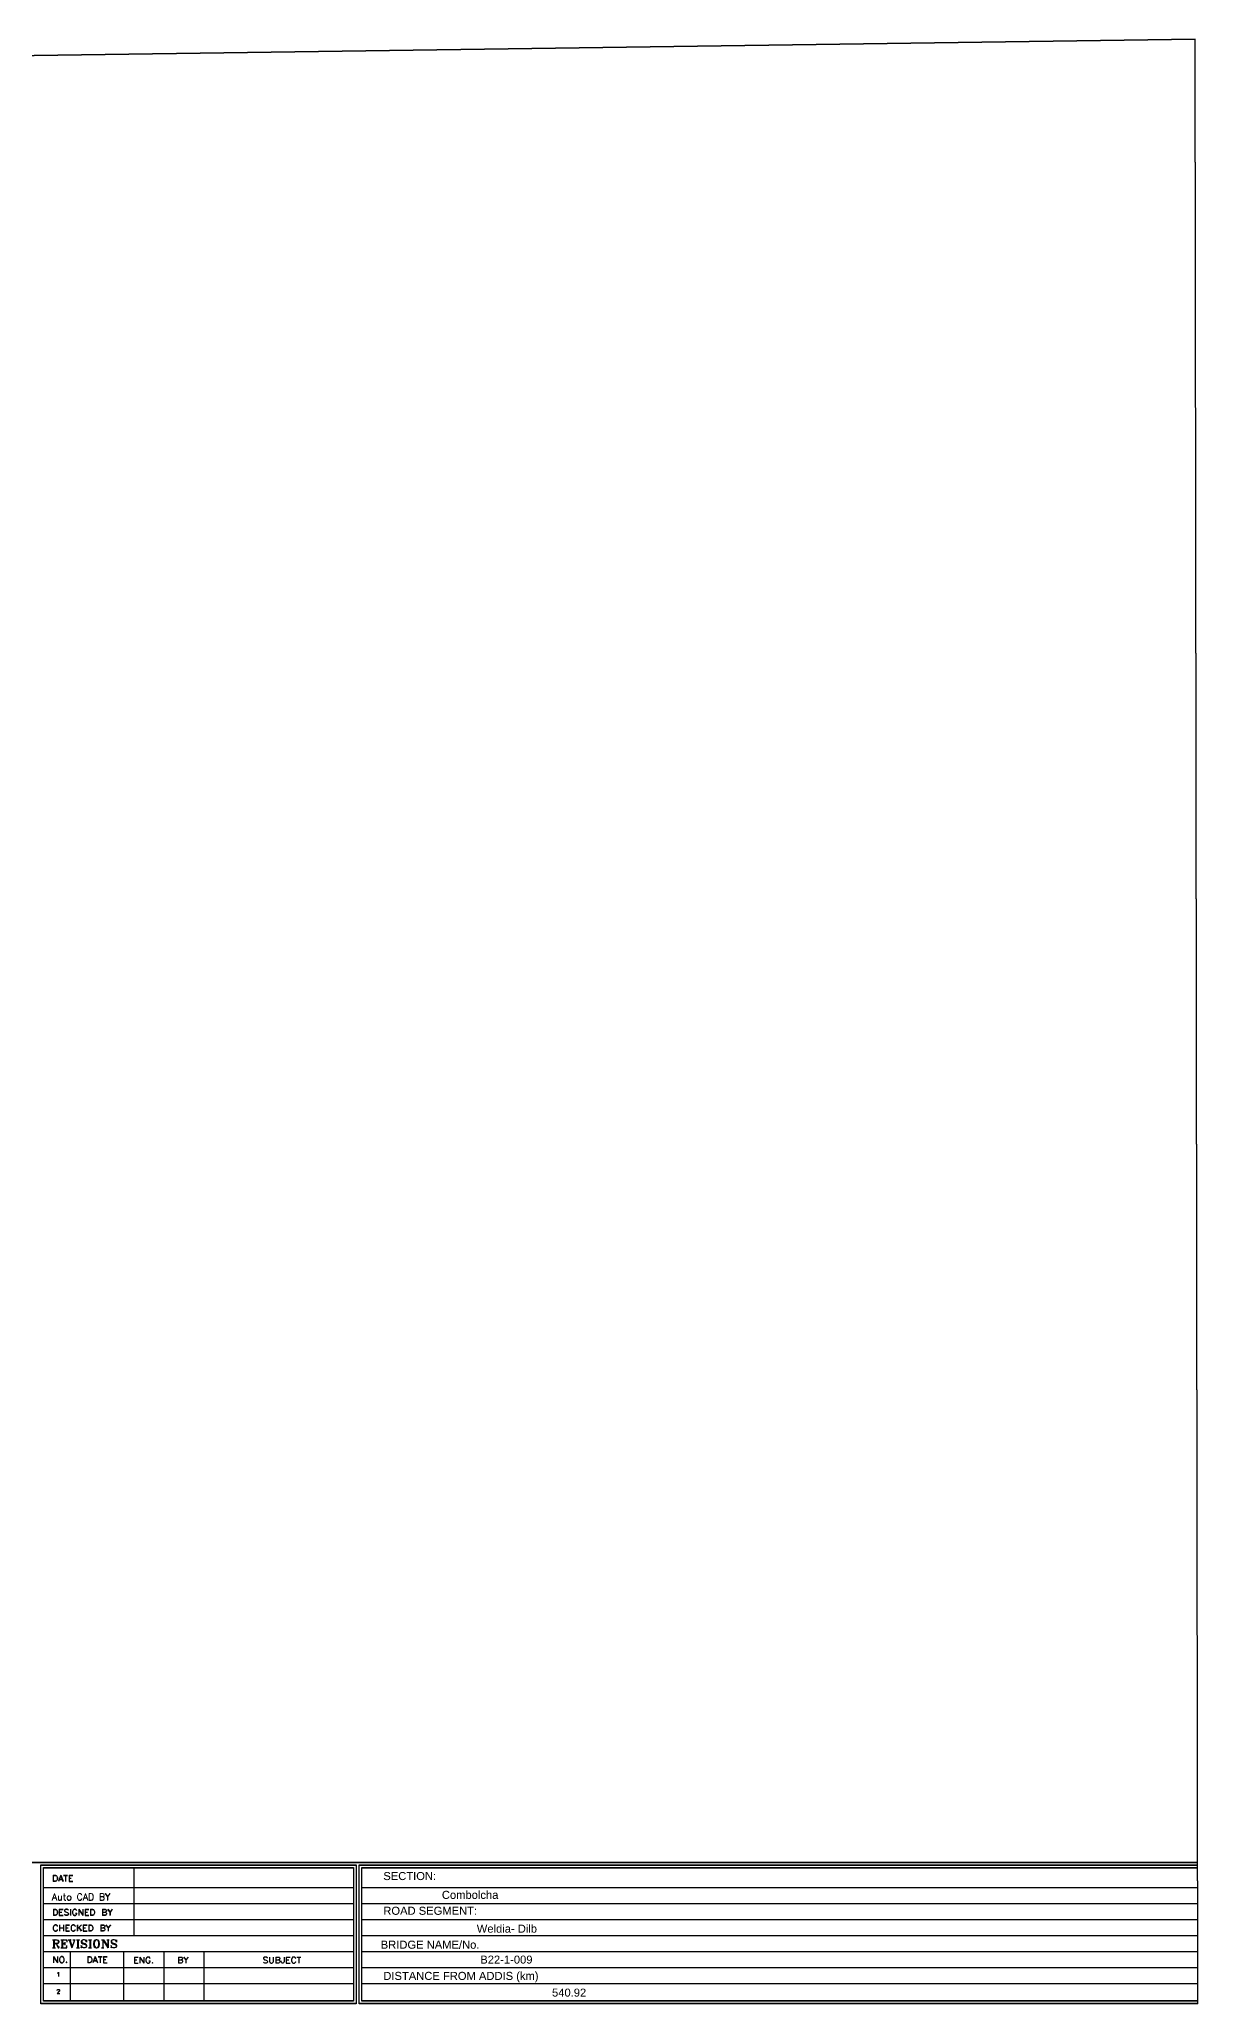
# Model space of a CAD drawing. Header units: inches. Extents: x 15 to 98725, y 2 to 73011.
# Drawn here: x 55680 to 98725, y 2 to 73011 of the extents above; entities that cross this region are included whole.
import ezdxf

# ---------------------------------------------------------------- set-up
doc = ezdxf.new("R2010")
doc.units = ezdxf.units.IN
doc.header["$MEASUREMENT"] = 0
doc.layers.add('TITLE BLOCK', color=7, linetype='Continuous')
doc.styles.add('ARIAL', font='arial.ttf', dxfattribs={"height": 15})
doc.styles.add('T-25-100', font='romans.shx', dxfattribs={"height": 0.25})

msp = doc.modelspace()

# ---------------------------------------------------------------- linework, layer by layer
at = {"layer": 'TITLE BLOCK', "color": 5}
for p, q in [((115.6, 5256.4), (98714.3, 5256.4)), ((116.9, 5259.9), (98715.7, 5259.9)), ((55831.2, 5055.8), (67351.4, 5055.8)), ((55831.2, 102.5), (55831.2, 5055.8)), ((55832.5, 5059.3), (67352.7, 5059.3)), ((55832.5, 106), (55832.5, 5059.3)), ((67351.4, 5055.8), (67351.4, 102.5)), ((67352.7, 5059.3), (67352.7, 106)), ((67666.8, 5055.9), (98714.7, 5055.9)), ((67666.8, 102.6), (67666.8, 5055.9)), ((67668.2, 5059.4), (98716, 5059.4)), ((67668.2, 106.1), (67668.2, 5059.4)), ((67351.4, 102.5), (55831.2, 102.5)), ((67352.7, 106), (55832.5, 106)), ((98723.1, 102.6), (67666.8, 102.6)), ((98724.4, 106.1), (67668.2, 106.1))]:
    msp.add_line(p, q, dxfattribs=at)
at = {"layer": 'TITLE BLOCK', "color": 210}
for p, q in [((55731, 5156), (67451.7, 5156)), ((55731, 2.2), (55731, 5156)), ((55732.3, 5159.6), (67453, 5159.6)), ((55732.3, 5.8), (55732.3, 5159.6)), ((67451.7, 5156), (67451.7, 2.2)), ((67453, 5159.6), (67453, 5.8)), ((67566.6, 2.3), (67566.6, 5156.1)), ((67566.6, 5156.1), (98714.5, 5156.1)), ((67567.9, 5.9), (67567.9, 5159.7)), ((67567.9, 5159.7), (98715.8, 5159.7)), ((67451.7, 2.2), (55731, 2.2)), ((67453, 5.8), (55732.3, 5.8)), ((98723.2, 2.3), (67566.6, 2.3)), ((98724.6, 5.9), (67567.9, 5.9))]:
    msp.add_line(p, q, dxfattribs=at)
for points in [[(98724.6, 5.9), (98631.2, 73010.6), (16.7, 71623.2), (16.7, 5240)], [(98723.2, 2.3), (98629.9, 73007.1), (15.4, 71619.7), (15.4, 5236.4)]]:
    msp.add_lwpolyline(points, dxfattribs=at)
at = {"layer": 'TITLE BLOCK', "color": 7}
for points in [[(56198.5, 4772), (56198.5, 4547.5)], [(56198.5, 4772), (56275.6, 4772), (56305.7, 4762), (56329.2, 4738.5), (56339.2, 4718.4), (56349.3, 4684.9), (56349.3, 4631.3), (56339.2, 4601.1), (56329.2, 4581), (56305.7, 4557.6), (56275.6, 4547.5), (56198.5, 4547.5)], [(56199.8, 4775.6), (56199.8, 4551.1)], [(56199.8, 4775.6), (56276.9, 4775.6), (56307, 4765.5), (56330.5, 4742.1), (56340.5, 4722), (56350.6, 4688.5), (56350.6, 4634.8), (56340.5, 4604.7), (56330.5, 4584.6), (56307, 4561.1), (56276.9, 4551.1), (56199.8, 4551.1)], [(56476.6, 4772), (56392.9, 4547.5)], [(56477.9, 4775.6), (56394.2, 4551.1)], [(56423, 4621.2), (56530.3, 4621.2)], [(56424.3, 4624.8), (56531.6, 4624.8)], [(56476.6, 4772), (56560.4, 4547.5)], [(56477.9, 4775.6), (56561.7, 4551.1)], [(56583.9, 4772), (56731.3, 4772)], [(56585.2, 4775.6), (56732.6, 4775.6)], [(56657.6, 4772), (56657.6, 4547.5)], [(56658.9, 4775.6), (56658.9, 4551.1)], [(56785, 4772), (56922.4, 4772)], [(56785, 4772), (56785, 4547.5)], [(56785, 4664.8), (56868.7, 4664.8)], [(56785, 4547.5), (56922.4, 4547.5)], [(56786.3, 4775.6), (56923.7, 4775.6)], [(56786.3, 4775.6), (56786.3, 4551.1)], [(56786.3, 4668.3), (56870, 4668.3)], [(56786.3, 4551.1), (56923.7, 4551.1)], [(59204.5, 2522.1), (59204.5, 5055.8)], [(59205.9, 2525.6), (59205.9, 5059.3)], [(67351.4, 4304.9), (55831.2, 4304.9)], [(67351.4, 3711.7), (55831.2, 3711.7)], [(67352.7, 4308.5), (55832.5, 4308.5)], [(67352.7, 3715.3), (55832.5, 3715.3)], [(98716, 4304.9), (67666.8, 4304.9)], [(98717, 3711.7), (67666.8, 3711.7)], [(98717.3, 4308.5), (67668.2, 4308.5)], [(98718.3, 3715.3), (67668.2, 3715.3)], [(67351.4, 3115.2), (55831.2, 3115.2)], [(67352.7, 3118.8), (55832.5, 3118.8)], [(56359.3, 2870.6), (56349.3, 2894), (56325.8, 2914.2), (56305.7, 2924.2), (56262.2, 2924.2), (56242.1, 2914.2), (56221.9, 2894), (56211.9, 2870.6), (56198.5, 2840.4), (56198.5, 2786.8), (56211.9, 2753.3), (56221.9, 2733.2), (56242.1, 2713.1), (56262.2, 2703), (56305.7, 2703), (56325.8, 2713.1), (56349.3, 2733.2), (56359.3, 2753.3)], [(56360.7, 2874.1), (56350.6, 2897.6), (56327.1, 2917.7), (56307, 2927.8), (56263.5, 2927.8), (56243.4, 2917.7), (56223.3, 2897.6), (56213.2, 2874.1), (56199.8, 2844), (56199.8, 2790.4), (56213.2, 2756.8), (56223.3, 2736.7), (56243.4, 2716.6), (56263.5, 2706.6), (56307, 2706.6), (56327.1, 2716.6), (56350.6, 2736.7), (56360.7, 2756.8)], [(56201.8, 3507.3), (56201.8, 3286.1)], [(56201.8, 3507.3), (56275.6, 3507.3), (56305.7, 3497.3), (56329.2, 3477.2), (56339.2, 3453.7), (56349.3, 3423.5), (56349.3, 3369.9), (56339.2, 3336.4), (56329.2, 3316.3), (56305.7, 3296.2), (56275.6, 3286.1), (56201.8, 3286.1)], [(56203.1, 3510.9), (56203.1, 3289.7)], [(56203.1, 3510.9), (56276.9, 3510.9), (56307, 3500.8), (56330.5, 3480.7), (56340.5, 3457.3), (56350.6, 3427.1), (56350.6, 3373.5), (56340.5, 3340), (56330.5, 3319.9), (56307, 3299.7), (56276.9, 3289.7), (56203.1, 3289.7)], [(56423, 3507.3), (56423, 3286.1)], [(56423, 3507.3), (56563.8, 3507.3)], [(56423, 3400.1), (56510.2, 3400.1)], [(56423, 3286.1), (56563.8, 3286.1)], [(56424.3, 3510.9), (56424.3, 3289.7)], [(56424.3, 3510.9), (56565.1, 3510.9)], [(56424.3, 3403.6), (56511.5, 3403.6)], [(56424.3, 3289.7), (56565.1, 3289.7)], [(56433.1, 2924.2), (56433.1, 2703)], [(56434.4, 2927.8), (56434.4, 2706.6)], [(56583.9, 2924.2), (56583.9, 2703)], [(56585.2, 2927.8), (56585.2, 2706.6)], [(56764.8, 3477.2), (56744.7, 3497.3), (56711.2, 3507.3), (56667.7, 3507.3), (56637.5, 3497.3), (56614, 3477.2), (56614, 3453.7), (56627.4, 3433.6), (56637.5, 3423.5), (56657.6, 3413.5), (56721.3, 3390), (56744.7, 3380), (56754.8, 3369.9), (56764.8, 3349.8), (56764.8, 3316.3), (56744.7, 3296.2), (56711.2, 3286.1), (56667.7, 3286.1), (56637.5, 3296.2), (56614, 3316.3)], [(56766.2, 3480.7), (56746, 3500.8), (56712.5, 3510.9), (56669, 3510.9), (56638.8, 3500.8), (56615.4, 3480.7), (56615.4, 3457.3), (56628.8, 3437.1), (56638.8, 3427.1), (56658.9, 3417), (56722.6, 3393.6), (56746, 3383.5), (56756.1, 3373.5), (56766.2, 3353.4), (56766.2, 3319.9), (56746, 3299.7), (56712.5, 3289.7), (56669, 3289.7), (56638.8, 3299.7), (56615.4, 3319.9)], [(56667.7, 2924.2), (56667.7, 2703)], [(56667.7, 2924.2), (56805.1, 2924.2)], [(56669, 2927.8), (56669, 2706.6)], [(56669, 2927.8), (56806.4, 2927.8)], [(56838.6, 3507.3), (56838.6, 3286.1)], [(56839.9, 3510.9), (56839.9, 3289.7)], [(57019.5, 2870.6), (57006.1, 2894), (56986, 2914.2), (56965.9, 2924.2), (56922.4, 2924.2), (56902.2, 2914.2), (56878.8, 2894), (56868.7, 2870.6), (56858.7, 2840.4), (56858.7, 2786.8), (56868.7, 2753.3), (56878.8, 2733.2), (56902.2, 2713.1), (56922.4, 2703), (56965.9, 2703), (56986, 2713.1), (57006.1, 2733.2), (57019.5, 2753.3)], [(57020.8, 2874.1), (57007.4, 2897.6), (56987.3, 2917.7), (56967.2, 2927.8), (56923.7, 2927.8), (56903.6, 2917.7), (56880.1, 2897.6), (56870, 2874.1), (56860, 2844), (56860, 2790.4), (56870, 2756.8), (56880.1, 2736.7), (56903.6, 2716.6), (56923.7, 2706.6), (56967.2, 2706.6), (56987.3, 2716.6), (57007.4, 2736.7), (57020.8, 2756.8)], [(57073.2, 3453.7), (57063.1, 3477.2), (57039.6, 3497.3), (57019.5, 3507.3), (56976, 3507.3), (56955.9, 3497.3), (56935.8, 3477.2), (56922.4, 3453.7), (56912.3, 3423.5), (56912.3, 3369.9), (56922.4, 3336.4), (56935.8, 3316.3), (56955.9, 3296.2), (56976, 3286.1), (57019.5, 3286.1), (57039.6, 3296.2), (57063.1, 3316.3), (57073.2, 3336.4), (57073.2, 3369.9)], [(57074.5, 3457.3), (57064.4, 3480.7), (57041, 3500.8), (57020.8, 3510.9), (56977.3, 3510.9), (56957.2, 3500.8), (56937.1, 3480.7), (56923.7, 3457.3), (56913.6, 3427.1), (56913.6, 3373.5), (56923.7, 3340), (56937.1, 3319.9), (56957.2, 3299.7), (56977.3, 3289.7), (57020.8, 3289.7), (57041, 3299.7), (57064.4, 3319.9), (57074.5, 3340), (57074.5, 3373.5)], [(57019.5, 3369.9), (57073.2, 3369.9)], [(57020.8, 3373.5), (57074.5, 3373.5)], [(57093.3, 2924.2), (57093.3, 2703)], [(57240.7, 2924.2), (57093.3, 2776.8)], [(57094.6, 2927.8), (57094.6, 2706.6)], [(57242, 2927.8), (57094.6, 2780.3)], [(57146.9, 3507.3), (57294.3, 3286.1)], [(57146.9, 3507.3), (57146.9, 3286.1)], [(57148.2, 3510.9), (57295.7, 3289.7)], [(57148.2, 3510.9), (57148.2, 3289.7)], [(57294.3, 3507.3), (57294.3, 3286.1)], [(57295.7, 3510.9), (57295.7, 3289.7)], [(57314.4, 2924.2), (57314.4, 2703)], [(57314.4, 2924.2), (57455.2, 2924.2)], [(57315.8, 2927.8), (57315.8, 2706.6)], [(57315.8, 2927.8), (57456.5, 2927.8)], [(57381.5, 3507.3), (57518.9, 3507.3)], [(57381.5, 3507.3), (57381.5, 3286.1)], [(57381.5, 3400.1), (57465.3, 3400.1)], [(57381.5, 3286.1), (57518.9, 3286.1)], [(57382.8, 3510.9), (57520.2, 3510.9)], [(57382.8, 3510.9), (57382.8, 3289.7)], [(57382.8, 3403.6), (57466.6, 3403.6)], [(57382.8, 3289.7), (57520.2, 3289.7)], [(57518.9, 2924.2), (57592.6, 2924.2), (57622.8, 2914.2), (57646.2, 2894), (57656.3, 2870.6), (57666.3, 2840.4), (57666.3, 2786.8), (57656.3, 2753.3), (57646.2, 2733.2), (57622.8, 2713.1), (57592.6, 2703), (57518.9, 2703)], [(57518.9, 2924.2), (57518.9, 2703)], [(57520.2, 2927.8), (57593.9, 2927.8), (57624.1, 2917.7), (57647.5, 2897.6), (57657.6, 2874.1), (57667.6, 2844), (57667.6, 2790.4), (57657.6, 2756.8), (57647.5, 2736.7), (57624.1, 2716.6), (57593.9, 2706.6), (57520.2, 2706.6)], [(57520.2, 2927.8), (57520.2, 2706.6)], [(57582.5, 3507.3), (57582.5, 3286.1)], [(57582.5, 3507.3), (57656.3, 3507.3), (57689.8, 3497.3), (57709.9, 3477.2), (57719.9, 3453.7), (57730, 3423.5), (57730, 3369.9), (57719.9, 3336.4), (57709.9, 3316.3), (57689.8, 3296.2), (57656.3, 3286.1), (57582.5, 3286.1)], [(57583.9, 3510.9), (57583.9, 3289.7)], [(57583.9, 3510.9), (57657.6, 3510.9), (57691.1, 3500.8), (57711.2, 3480.7), (57721.3, 3457.3), (57731.3, 3427.1), (57731.3, 3373.5), (57721.3, 3340), (57711.2, 3319.9), (57691.1, 3299.7), (57657.6, 3289.7), (57583.9, 3289.7)], [(57964.6, 2924.2), (57964.6, 2703)], [(57964.6, 2924.2), (58058.4, 2924.2), (58091.9, 2914.2), (58102, 2904.1), (58112, 2880.6), (58112, 2860.5), (58102, 2840.4), (58091.9, 2830.4), (58058.4, 2817)], [(57965.9, 2927.8), (57965.9, 2706.6)], [(57965.9, 2927.8), (58059.7, 2927.8), (58093.2, 2917.7), (58103.3, 2907.6), (58113.4, 2884.2), (58113.4, 2864.1), (58103.3, 2844), (58093.2, 2833.9), (58059.7, 2820.5)], [(58028.3, 3507.3), (58125.4, 3507.3), (58155.6, 3497.3), (58165.7, 3487.2), (58179.1, 3463.8), (58179.1, 3443.7), (58165.7, 3423.5), (58155.6, 3413.5), (58125.4, 3400.1)], [(58028.3, 3507.3), (58028.3, 3286.1)], [(58028.3, 3400.1), (58125.4, 3400.1), (58155.6, 3390), (58165.7, 3380), (58179.1, 3359.9), (58179.1, 3326.4), (58165.7, 3306.2), (58155.6, 3296.2), (58125.4, 3286.1), (58028.3, 3286.1)], [(58029.6, 3510.9), (58126.8, 3510.9), (58156.9, 3500.8), (58167, 3490.8), (58180.4, 3467.3), (58180.4, 3447.2), (58167, 3427.1), (58156.9, 3417), (58126.8, 3403.6)], [(58029.6, 3510.9), (58029.6, 3289.7)], [(58029.6, 3403.6), (58126.8, 3403.6), (58156.9, 3393.6), (58167, 3383.5), (58180.4, 3363.4), (58180.4, 3329.9), (58167, 3309.8), (58156.9, 3299.7), (58126.8, 3289.7), (58029.6, 3289.7)], [(58155.6, 2924.2), (58239.4, 2817), (58239.4, 2703)], [(58156.9, 2927.8), (58240.7, 2820.5), (58240.7, 2706.6)], [(58219.3, 3507.3), (58306.4, 3400.1), (58306.4, 3286.1)], [(58220.6, 3510.9), (58307.7, 3403.6), (58307.7, 3289.7)], [(58326.5, 2924.2), (58239.4, 2817)], [(58327.8, 2927.8), (58240.7, 2820.5)], [(58390.2, 3507.3), (58306.4, 3400.1)], [(58391.5, 3510.9), (58307.7, 3403.6)], [(98718, 3115.2), (67666.8, 3115.2)], [(98719.3, 3118.8), (67668.2, 3118.8)], [(67351.4, 2522.1), (55831.2, 2522.1)], [(67352.7, 2525.6), (55832.5, 2525.6)], [(56165, 2371.3), (56335.9, 2371.3), (56376.1, 2357.9), (56389.5, 2344.4), (56406.3, 2314.3), (56406.3, 2287.5), (56389.5, 2260.7), (56376.1, 2243.9), (56335.9, 2230.5), (56235.4, 2230.5)], [(56166.3, 2374.8), (56337.2, 2374.8), (56377.4, 2361.4), (56390.8, 2348), (56407.6, 2317.8), (56407.6, 2291), (56390.8, 2264.2), (56377.4, 2247.5), (56337.2, 2234.1), (56236.7, 2234.1)], [(56178.4, 2371.3), (56205.2, 2357.9)], [(56179.7, 2374.8), (56206.5, 2361.4)], [(56191.8, 2371.3), (56205.2, 2344.4)], [(56193.1, 2374.8), (56206.5, 2348)], [(56205.2, 2371.3), (56205.2, 2076.3)], [(56206.5, 2374.8), (56206.5, 2079.9)], [(56221.9, 2357.9), (56221.9, 2089.8)], [(56223.3, 2361.4), (56223.3, 2093.3)], [(56235.4, 2371.3), (56235.4, 2076.3)], [(56248.8, 2371.3), (56235.4, 2344.4)], [(56262.2, 2371.3), (56235.4, 2357.9)], [(56236.7, 2374.8), (56236.7, 2079.9)], [(56250.1, 2374.8), (56236.7, 2348)], [(56263.5, 2374.8), (56236.7, 2361.4)], [(56292.3, 2230.5), (56319.1, 2217.1), (56335.9, 2186.9), (56362.7, 2103.2), (56376.1, 2076.3), (56406.3, 2076.3), (56419.7, 2103.2), (56419.7, 2130)], [(56293.6, 2234.1), (56320.4, 2220.6), (56337.2, 2190.5), (56364, 2106.7), (56377.4, 2079.9), (56407.6, 2079.9), (56421, 2106.7), (56421, 2133.5)], [(56319.1, 2217.1), (56335.9, 2203.7), (56376.1, 2116.6), (56389.5, 2103.2), (56406.3, 2103.2), (56419.7, 2116.6)], [(56320.4, 2220.6), (56337.2, 2207.2), (56377.4, 2120.1), (56390.8, 2106.7), (56407.6, 2106.7), (56421, 2120.1)], [(56335.9, 2371.3), (56362.7, 2357.9), (56376.1, 2331), (56376.1, 2274.1), (56362.7, 2243.9), (56335.9, 2230.5)], [(56337.2, 2374.8), (56364, 2361.4), (56377.4, 2334.6), (56377.4, 2277.6), (56364, 2247.5), (56337.2, 2234.1)], [(56376.1, 2344.4), (56389.5, 2314.3), (56389.5, 2287.5), (56376.1, 2260.7)], [(56377.4, 2348), (56390.8, 2317.8), (56390.8, 2291), (56377.4, 2264.2)], [(56433.1, 2817), (56583.9, 2817)], [(56434.4, 2820.5), (56585.2, 2820.5)], [(56476.6, 2371.3), (56701.2, 2371.3), (56701.2, 2287.5)], [(56477.9, 2374.8), (56702.5, 2374.8), (56702.5, 2291)], [(56490, 2371.3), (56516.9, 2357.9)], [(56491.4, 2374.8), (56518.2, 2361.4)], [(56503.5, 2371.3), (56516.9, 2344.4)], [(56504.8, 2374.8), (56518.2, 2348)], [(56516.9, 2371.3), (56516.9, 2076.3)], [(56518.2, 2374.8), (56518.2, 2079.9)], [(56533.6, 2357.9), (56533.6, 2089.8)], [(56534.9, 2361.4), (56534.9, 2093.3)], [(56547, 2371.3), (56547, 2076.3)], [(56560.4, 2371.3), (56547, 2344.4)], [(56573.8, 2371.3), (56547, 2357.9)], [(56547, 2230.5), (56630.8, 2230.5)], [(56548.3, 2374.8), (56548.3, 2079.9)], [(56561.7, 2374.8), (56548.3, 2348)], [(56575.1, 2374.8), (56548.3, 2361.4)], [(56548.3, 2234.1), (56632.1, 2234.1)], [(56630.8, 2243.9), (56573.8, 2230.5), (56630.8, 2217.1)], [(56632.1, 2247.5), (56575.1, 2234.1), (56632.1, 2220.6)], [(56630.8, 2260.7), (56604, 2230.5), (56630.8, 2203.7)], [(56632.1, 2264.2), (56605.3, 2234.1), (56632.1, 2207.2)], [(56630.8, 2287.5), (56617.4, 2230.5), (56630.8, 2173.5)], [(56632.1, 2291), (56618.7, 2234.1), (56632.1, 2177.1)], [(56630.8, 2371.3), (56701.2, 2357.9)], [(56630.8, 2287.5), (56630.8, 2173.5)], [(56632.1, 2374.8), (56702.5, 2361.4)], [(56632.1, 2291), (56632.1, 2177.1)], [(56661, 2371.3), (56701.2, 2344.4)], [(56662.3, 2374.8), (56702.5, 2348)], [(56667.7, 2817), (56751.4, 2817)], [(56667.7, 2703), (56805.1, 2703)], [(56669, 2820.5), (56752.8, 2820.5)], [(56669, 2706.6), (56806.4, 2706.6)], [(56674.4, 2371.3), (56701.2, 2331)], [(56675.7, 2374.8), (56702.5, 2334.6)], [(56687.8, 2371.3), (56701.2, 2287.5)], [(56689.1, 2374.8), (56702.5, 2291)], [(56758.1, 2371.3), (56858.7, 2371.3)], [(56759.5, 2374.8), (56860, 2374.8)], [(56774.9, 2371.3), (56801.7, 2344.4)], [(56776.2, 2374.8), (56803, 2348)], [(56788.3, 2371.3), (56885.5, 2076.3)], [(56789.6, 2374.8), (56886.8, 2079.9)], [(56801.7, 2371.3), (56885.5, 2116.6), (56885.5, 2076.3)], [(56803, 2374.8), (56886.8, 2120.1), (56886.8, 2079.9)], [(56815.1, 2371.3), (56902.2, 2116.6)], [(56831.9, 2371.3), (56815.1, 2344.4)], [(56845.3, 2371.3), (56815.1, 2357.9)], [(56816.4, 2374.8), (56903.6, 2120.1)], [(56833.2, 2374.8), (56816.4, 2348)], [(56846.6, 2374.8), (56816.4, 2361.4)], [(56986, 2357.9), (56885.5, 2076.3)], [(56987.3, 2361.4), (56886.8, 2079.9)], [(56929.1, 2371.3), (57012.8, 2371.3)], [(56930.4, 2374.8), (57014.1, 2374.8)], [(56959.2, 2371.3), (56986, 2357.9)], [(56960.5, 2374.8), (56987.3, 2361.4)], [(56999.4, 2371.3), (56986, 2357.9)], [(57000.7, 2374.8), (56987.3, 2361.4)], [(57056.4, 2371.3), (57170.3, 2371.3)], [(57057.7, 2374.8), (57171.7, 2374.8)], [(57069.8, 2371.3), (57100, 2357.9)], [(57071.1, 2374.8), (57101.3, 2361.4)], [(57086.6, 2371.3), (57100, 2344.4)], [(57087.9, 2374.8), (57101.3, 2348)], [(57100, 2371.3), (57100, 2076.3)], [(57101.3, 2374.8), (57101.3, 2079.9)], [(57113.4, 2357.9), (57113.4, 2089.8)], [(57114.7, 2361.4), (57114.7, 2093.3)], [(57126.8, 2371.3), (57126.8, 2076.3)], [(57156.9, 2371.3), (57126.8, 2357.9)], [(57143.5, 2371.3), (57126.8, 2344.4)], [(57128.1, 2374.8), (57128.1, 2079.9)], [(57158.2, 2374.8), (57128.1, 2361.4)], [(57144.8, 2374.8), (57128.1, 2348)], [(57146.9, 2830.4), (57240.7, 2703)], [(57148.2, 2833.9), (57242, 2706.6)], [(57425, 2331), (57438.4, 2371.3), (57438.4, 2287.5), (57425, 2331), (57398.2, 2357.9), (57354.7, 2371.3), (57311.1, 2371.3), (57270.9, 2357.9), (57240.7, 2331), (57240.7, 2287.5), (57254.1, 2260.7), (57297.7, 2230.5), (57381.5, 2203.7), (57411.6, 2186.9), (57425, 2160.1), (57425, 2116.6), (57411.6, 2089.8)], [(57270.9, 2357.9), (57254.1, 2331), (57254.1, 2300.9), (57270.9, 2274.1), (57297.7, 2260.7), (57381.5, 2230.5), (57425, 2203.7), (57438.4, 2173.5), (57438.4, 2130), (57425, 2103.2), (57411.6, 2089.8), (57368.1, 2076.3), (57324.5, 2076.3), (57284.3, 2089.8), (57254.1, 2116.6), (57240.7, 2160.1), (57240.7, 2076.3), (57254.1, 2116.6)], [(57426.3, 2334.6), (57439.8, 2374.8), (57439.8, 2291), (57426.3, 2334.6), (57399.5, 2361.4), (57356, 2374.8), (57312.4, 2374.8), (57272.2, 2361.4), (57242, 2334.6), (57242, 2291), (57255.4, 2264.2), (57299, 2234.1), (57382.8, 2207.2), (57412.9, 2190.5), (57426.3, 2163.7), (57426.3, 2120.1), (57412.9, 2093.3)], [(57272.2, 2361.4), (57255.4, 2334.6), (57255.4, 2304.4), (57272.2, 2277.6), (57299, 2264.2), (57382.8, 2234.1), (57426.3, 2207.2), (57439.8, 2177.1), (57439.8, 2133.5), (57426.3, 2106.7), (57412.9, 2093.3), (57369.4, 2079.9), (57325.8, 2079.9), (57285.6, 2093.3), (57255.4, 2120.1), (57242, 2163.7), (57242, 2079.9), (57255.4, 2120.1)], [(57254.1, 2287.5), (57270.9, 2260.7), (57297.7, 2243.9), (57381.5, 2217.1), (57411.6, 2203.7), (57425, 2173.5)], [(57255.4, 2291), (57272.2, 2264.2), (57299, 2247.5), (57382.8, 2220.6), (57412.9, 2207.2), (57426.3, 2177.1)], [(57314.4, 2817), (57401.6, 2817)], [(57314.4, 2703), (57455.2, 2703)], [(57315.8, 2820.5), (57402.9, 2820.5)], [(57315.8, 2706.6), (57456.5, 2706.6)], [(57508.8, 2371.3), (57622.8, 2371.3)], [(57510.1, 2374.8), (57624.1, 2374.8)], [(57525.6, 2371.3), (57552.4, 2357.9)], [(57526.9, 2374.8), (57553.7, 2361.4)], [(57539, 2371.3), (57552.4, 2344.4)], [(57540.3, 2374.8), (57553.7, 2348)], [(57552.4, 2371.3), (57552.4, 2076.3)], [(57553.7, 2374.8), (57553.7, 2079.9)], [(57565.8, 2357.9), (57565.8, 2089.8)], [(57567.1, 2361.4), (57567.1, 2093.3)], [(57582.5, 2371.3), (57582.5, 2076.3)], [(57596, 2371.3), (57582.5, 2344.4)], [(57609.4, 2371.3), (57582.5, 2357.9)], [(57583.9, 2374.8), (57583.9, 2079.9)], [(57597.3, 2374.8), (57583.9, 2348)], [(57610.7, 2374.8), (57583.9, 2361.4)], [(57793.7, 2371.3), (57750.1, 2357.9), (57723.3, 2331), (57709.9, 2300.9), (57693.1, 2243.9), (57693.1, 2203.7), (57709.9, 2146.7), (57723.3, 2116.6), (57750.1, 2089.8), (57793.7, 2076.3), (57820.5, 2076.3), (57864.1, 2089.8), (57894.2, 2116.6), (57907.6, 2146.7), (57921, 2203.7), (57921, 2243.9), (57907.6, 2300.9), (57894.2, 2331), (57864.1, 2357.9), (57820.5, 2371.3), (57793.7, 2371.3)], [(57795, 2374.8), (57751.4, 2361.4), (57724.6, 2334.6), (57711.2, 2304.4), (57694.4, 2247.5), (57694.4, 2207.2), (57711.2, 2150.3), (57724.6, 2120.1), (57751.4, 2093.3), (57795, 2079.9), (57821.8, 2079.9), (57865.4, 2093.3), (57895.5, 2120.1), (57908.9, 2150.3), (57922.3, 2207.2), (57922.3, 2247.5), (57908.9, 2304.4), (57895.5, 2334.6), (57865.4, 2361.4), (57821.8, 2374.8), (57795, 2374.8)], [(57736.7, 2331), (57723.3, 2300.9), (57709.9, 2260.7), (57709.9, 2186.9), (57723.3, 2146.7), (57736.7, 2116.6)], [(57738, 2334.6), (57724.6, 2304.4), (57711.2, 2264.2), (57711.2, 2190.5), (57724.6, 2150.3), (57738, 2120.1)], [(57793.7, 2371.3), (57766.9, 2357.9), (57736.7, 2314.3), (57723.3, 2260.7), (57723.3, 2186.9), (57736.7, 2130), (57766.9, 2089.8), (57793.7, 2076.3)], [(57795, 2374.8), (57768.2, 2361.4), (57738, 2317.8), (57724.6, 2264.2), (57724.6, 2190.5), (57738, 2133.5), (57768.2, 2093.3), (57795, 2079.9)], [(57820.5, 2076.3), (57850.6, 2089.8), (57877.5, 2130), (57894.2, 2186.9), (57894.2, 2260.7), (57877.5, 2314.3), (57850.6, 2357.9), (57820.5, 2371.3)], [(57821.8, 2079.9), (57852, 2093.3), (57878.8, 2133.5), (57895.5, 2190.5), (57895.5, 2264.2), (57878.8, 2317.8), (57852, 2361.4), (57821.8, 2374.8)], [(57877.5, 2116.6), (57894.2, 2146.7), (57907.6, 2186.9), (57907.6, 2260.7), (57894.2, 2300.9), (57877.5, 2331)], [(57878.8, 2120.1), (57895.5, 2150.3), (57908.9, 2190.5), (57908.9, 2264.2), (57895.5, 2304.4), (57878.8, 2334.6)], [(57964.6, 2817), (58058.4, 2817), (58091.9, 2806.9), (58102, 2796.9), (58112, 2776.8), (58112, 2743.2), (58102, 2723.1), (58091.9, 2713.1), (58058.4, 2703), (57964.6, 2703)], [(57965.9, 2820.5), (58059.7, 2820.5), (58093.2, 2810.5), (58103.3, 2800.4), (58113.4, 2780.3), (58113.4, 2746.8), (58103.3, 2726.7), (58093.2, 2716.6), (58059.7, 2706.6), (57965.9, 2706.6)], [(57991.4, 2371.3), (58061.8, 2371.3)], [(57992.7, 2374.8), (58063.1, 2374.8)], [(58004.8, 2371.3), (58035, 2357.9)], [(58006.1, 2374.8), (58036.3, 2361.4)], [(58035, 2371.3), (58232.7, 2076.3)], [(58035, 2371.3), (58035, 2089.8)], [(58036.3, 2374.8), (58234, 2079.9)], [(58036.3, 2374.8), (58036.3, 2093.3)], [(58048.4, 2371.3), (58219.3, 2116.6)], [(58049.7, 2374.8), (58220.6, 2120.1)], [(58061.8, 2371.3), (58232.7, 2116.6)], [(58063.1, 2374.8), (58234, 2120.1)], [(58189.1, 2371.3), (58276.3, 2371.3)], [(58190.4, 2374.8), (58277.6, 2374.8)], [(58205.9, 2371.3), (58232.7, 2357.9)], [(58207.2, 2374.8), (58234, 2361.4)], [(58262.8, 2371.3), (58232.7, 2357.9)], [(58232.7, 2357.9), (58232.7, 2076.3)], [(58264.2, 2374.8), (58234, 2361.4)], [(58234, 2361.4), (58234, 2079.9)], [(58530.9, 2331), (58544.4, 2371.3), (58544.4, 2287.5), (58530.9, 2331), (58500.8, 2357.9), (58460.6, 2371.3), (58417, 2371.3), (58373.4, 2357.9), (58346.6, 2331), (58346.6, 2287.5), (58360, 2260.7), (58403.6, 2230.5), (58487.4, 2203.7), (58517.5, 2186.9), (58530.9, 2160.1), (58530.9, 2116.6), (58517.5, 2089.8)], [(58373.4, 2357.9), (58360, 2331), (58360, 2300.9), (58373.4, 2274.1), (58403.6, 2260.7), (58487.4, 2230.5), (58530.9, 2203.7), (58544.4, 2173.5), (58544.4, 2130), (58530.9, 2103.2), (58517.5, 2089.8), (58474, 2076.3), (58430.4, 2076.3), (58390.2, 2089.8), (58360, 2116.6), (58346.6, 2160.1), (58346.6, 2076.3), (58360, 2116.6)], [(58532.3, 2334.6), (58545.7, 2374.8), (58545.7, 2291), (58532.3, 2334.6), (58502.1, 2361.4), (58461.9, 2374.8), (58418.3, 2374.8), (58374.7, 2361.4), (58347.9, 2334.6), (58347.9, 2291), (58361.3, 2264.2), (58404.9, 2234.1), (58488.7, 2207.2), (58518.9, 2190.5), (58532.3, 2163.7), (58532.3, 2120.1), (58518.9, 2093.3)], [(58374.7, 2361.4), (58361.3, 2334.6), (58361.3, 2304.4), (58374.7, 2277.6), (58404.9, 2264.2), (58488.7, 2234.1), (58532.3, 2207.2), (58545.7, 2177.1), (58545.7, 2133.5), (58532.3, 2106.7), (58518.9, 2093.3), (58475.3, 2079.9), (58431.7, 2079.9), (58391.5, 2093.3), (58361.3, 2120.1), (58347.9, 2163.7), (58347.9, 2079.9), (58361.3, 2120.1)], [(58360, 2287.5), (58373.4, 2260.7), (58403.6, 2243.9), (58487.4, 2217.1), (58517.5, 2203.7), (58530.9, 2173.5)], [(58361.3, 2291), (58374.7, 2264.2), (58404.9, 2247.5), (58488.7, 2220.6), (58518.9, 2207.2), (58532.3, 2177.1)], [(98719, 2522.1), (67666.8, 2522.1)], [(98720.3, 2525.6), (67668.2, 2525.6)], [(67351.4, 1925.5), (55831.2, 1925.5)], [(67352.7, 1929.1), (55832.5, 1929.1)], [(56165, 2076.3), (56278.9, 2076.3)], [(56166.3, 2079.9), (56280.2, 2079.9)], [(56205.2, 2089.8), (56178.4, 2076.3)], [(56206.5, 2093.3), (56179.7, 2079.9)], [(56205.2, 2103.2), (56191.8, 2076.3)], [(56206.5, 2106.7), (56193.1, 2079.9)], [(56208.5, 1747.9), (56208.5, 1523.4)], [(56208.5, 1747.9), (56356, 1523.4)], [(56209.9, 1751.5), (56209.9, 1526.9)], [(56209.9, 1751.5), (56357.3, 1526.9)], [(56235.4, 2103.2), (56248.8, 2076.3)], [(56235.4, 2089.8), (56262.2, 2076.3)], [(56236.7, 2106.7), (56250.1, 2079.9)], [(56236.7, 2093.3), (56263.5, 2079.9)], [(56356, 1747.9), (56356, 1523.4)], [(56357.3, 1751.5), (56357.3, 1526.9)], [(56362.7, 2130), (56376.1, 2103.2), (56389.5, 2089.8), (56406.3, 2089.8)], [(56364, 2133.5), (56377.4, 2106.7), (56390.8, 2093.3), (56407.6, 2093.3)], [(56493.4, 1747.9), (56473.3, 1737.9), (56453.2, 1714.4), (56443.1, 1694.3), (56429.7, 1664.1), (56429.7, 1610.5), (56443.1, 1577), (56453.2, 1556.9), (56473.3, 1536.8), (56493.4, 1523.4), (56537, 1523.4), (56560.4, 1536.8), (56580.5, 1556.9), (56590.6, 1577), (56600.6, 1610.5), (56600.6, 1664.1), (56590.6, 1694.3), (56580.5, 1714.4), (56560.4, 1737.9), (56537, 1747.9), (56493.4, 1747.9)], [(56494.7, 1751.5), (56474.6, 1741.4), (56454.5, 1718), (56444.4, 1697.9), (56431, 1667.7), (56431, 1614.1), (56444.4, 1580.6), (56454.5, 1560.5), (56474.6, 1540.3), (56494.7, 1526.9), (56538.3, 1526.9), (56561.7, 1540.3), (56581.8, 1560.5), (56591.9, 1580.6), (56601.9, 1614.1), (56601.9, 1667.7), (56591.9, 1697.9), (56581.8, 1718), (56561.7, 1741.4), (56538.3, 1751.5), (56494.7, 1751.5)], [(56476.6, 2076.3), (56701.2, 2076.3), (56701.2, 2160.1)], [(56477.9, 2079.9), (56702.5, 2079.9), (56702.5, 2163.7)], [(56516.9, 2089.8), (56490, 2076.3)], [(56518.2, 2093.3), (56491.4, 2079.9)], [(56516.9, 2103.2), (56503.5, 2076.3)], [(56518.2, 2106.7), (56504.8, 2079.9)], [(56547, 2103.2), (56560.4, 2076.3)], [(56547, 2089.8), (56573.8, 2076.3)], [(56548.3, 2106.7), (56561.7, 2079.9)], [(56548.3, 2093.3), (56575.1, 2079.9)], [(56630.8, 2076.3), (56701.2, 2089.8)], [(56632.1, 2079.9), (56702.5, 2093.3)], [(56661, 2076.3), (56701.2, 2103.2)], [(56662.3, 2079.9), (56702.5, 2106.7)], [(56674.4, 2076.3), (56701.2, 2116.6)], [(56687.8, 1546.9), (56674.4, 1536.8), (56687.8, 1523.4), (56697.8, 1536.8), (56687.8, 1546.9)], [(56675.7, 2079.9), (56702.5, 2120.1)], [(56689.1, 1550.4), (56675.7, 1540.3), (56689.1, 1526.9), (56699.1, 1540.3), (56689.1, 1550.4)], [(56687.8, 2076.3), (56701.2, 2160.1)], [(56689.1, 2079.9), (56702.5, 2163.7)], [(56841.9, 102.5), (56841.9, 1925.5)], [(56843.2, 106), (56843.2, 1929.1)], [(57056.4, 2076.3), (57170.3, 2076.3)], [(57057.7, 2079.9), (57171.7, 2079.9)], [(57100, 2089.8), (57069.8, 2076.3)], [(57101.3, 2093.3), (57071.1, 2079.9)], [(57100, 2103.2), (57086.6, 2076.3)], [(57101.3, 2106.7), (57087.9, 2079.9)], [(57126.8, 2103.2), (57143.5, 2076.3)], [(57126.8, 2089.8), (57156.9, 2076.3)], [(57128.1, 2106.7), (57144.8, 2079.9)], [(57128.1, 2093.3), (57158.2, 2079.9)], [(57482, 1747.9), (57555.7, 1747.9), (57589.3, 1737.9), (57609.4, 1714.4), (57619.4, 1694.3), (57629.5, 1664.1), (57629.5, 1610.5), (57619.4, 1577), (57609.4, 1556.9), (57589.3, 1536.8), (57555.7, 1523.4), (57482, 1523.4)], [(57482, 1747.9), (57482, 1523.4)], [(57483.3, 1751.5), (57557, 1751.5), (57590.6, 1741.4), (57610.7, 1718), (57620.7, 1697.9), (57630.8, 1667.7), (57630.8, 1614.1), (57620.7, 1580.6), (57610.7, 1560.5), (57590.6, 1540.3), (57557, 1526.9), (57483.3, 1526.9)], [(57483.3, 1751.5), (57483.3, 1526.9)], [(57508.8, 2076.3), (57622.8, 2076.3)], [(57510.1, 2079.9), (57624.1, 2079.9)], [(57552.4, 2089.8), (57525.6, 2076.3)], [(57553.7, 2093.3), (57526.9, 2079.9)], [(57552.4, 2103.2), (57539, 2076.3)], [(57553.7, 2106.7), (57540.3, 2079.9)], [(57582.5, 2103.2), (57596, 2076.3)], [(57582.5, 2089.8), (57609.4, 2076.3)], [(57583.9, 2106.7), (57597.3, 2079.9)], [(57583.9, 2093.3), (57610.7, 2079.9)], [(57756.8, 1747.9), (57673, 1523.4)], [(57758.1, 1751.5), (57674.3, 1526.9)], [(57703.2, 1600.5), (57810.4, 1600.5)], [(57704.5, 1604), (57811.7, 1604)], [(57756.8, 1747.9), (57843.9, 1523.4)], [(57758.1, 1751.5), (57845.3, 1526.9)], [(57864.1, 1747.9), (58011.5, 1747.9)], [(57865.4, 1751.5), (58012.8, 1751.5)], [(57937.8, 1747.9), (57937.8, 1523.4)], [(57939.1, 1751.5), (57939.1, 1526.9)], [(57991.4, 2076.3), (58078.5, 2076.3)], [(57992.7, 2079.9), (58079.8, 2079.9)], [(58035, 2089.8), (58004.8, 2076.3)], [(58036.3, 2093.3), (58006.1, 2079.9)], [(58035, 2089.8), (58061.8, 2076.3)], [(58036.3, 2093.3), (58063.1, 2079.9)], [(58065.1, 1747.9), (58065.1, 1523.4)], [(58065.1, 1747.9), (58205.9, 1747.9)], [(58065.1, 1640.7), (58152.3, 1640.7)], [(58065.1, 1523.4), (58205.9, 1523.4)], [(58066.4, 1751.5), (58066.4, 1526.9)], [(58066.4, 1751.5), (58207.2, 1751.5)], [(58066.4, 1644.2), (58153.6, 1644.2)], [(58066.4, 1526.9), (58207.2, 1526.9)], [(58825.9, 102.5), (58825.9, 1925.5)], [(58827.2, 106), (58827.2, 1929.1)], [(59214.6, 1734.5), (59214.6, 1510)], [(59214.6, 1734.5), (59352, 1734.5)], [(59214.6, 1627.3), (59298.4, 1627.3)], [(59214.6, 1510), (59352, 1510)], [(59215.9, 1738.1), (59215.9, 1513.5)], [(59215.9, 1738.1), (59353.3, 1738.1)], [(59215.9, 1630.8), (59299.7, 1630.8)], [(59215.9, 1513.5), (59353.3, 1513.5)], [(59415.7, 1734.5), (59415.7, 1510)], [(59415.7, 1734.5), (59566.5, 1510)], [(59417, 1738.1), (59417, 1513.5)], [(59417, 1738.1), (59567.8, 1513.5)], [(59566.5, 1734.5), (59566.5, 1510)], [(59567.8, 1738.1), (59567.8, 1513.5)], [(59801.1, 1680.9), (59787.7, 1701), (59767.6, 1724.5), (59747.4, 1734.5), (59703.9, 1734.5), (59683.8, 1724.5), (59660.3, 1701), (59650.3, 1680.9), (59640.2, 1650.7), (59640.2, 1597.1), (59650.3, 1563.6), (59660.3, 1543.5), (59683.8, 1523.4), (59703.9, 1510), (59747.4, 1510), (59767.6, 1523.4), (59787.7, 1543.5), (59801.1, 1563.6), (59801.1, 1597.1)], [(59802.4, 1684.4), (59789, 1704.6), (59768.9, 1728), (59748.8, 1738.1), (59705.2, 1738.1), (59685.1, 1728), (59661.6, 1704.6), (59651.6, 1684.4), (59641.5, 1654.3), (59641.5, 1600.7), (59651.6, 1567.2), (59661.6, 1547), (59685.1, 1526.9), (59705.2, 1513.5), (59748.8, 1513.5), (59768.9, 1526.9), (59789, 1547), (59802.4, 1567.2), (59802.4, 1600.7)], [(59747.4, 1597.1), (59801.1, 1597.1)], [(59748.8, 1600.7), (59802.4, 1600.7)], [(59884.8, 1533.4), (59874.8, 1523.4), (59884.8, 1510), (59894.9, 1523.4), (59884.8, 1533.4)], [(59886.2, 1537), (59876.1, 1526.9), (59886.2, 1513.5), (59896.2, 1526.9), (59886.2, 1537)], [(60313.8, 102.5), (60313.8, 1925.5)], [(60315.1, 106), (60315.1, 1929.1)], [(60853.4, 1734.5), (60947.2, 1734.5), (60980.7, 1724.5), (60990.8, 1714.4), (61000.8, 1691), (61000.8, 1670.8), (60990.8, 1650.7), (60980.7, 1637.3), (60947.2, 1627.3)], [(60853.4, 1734.5), (60853.4, 1510)], [(60853.4, 1627.3), (60947.2, 1627.3), (60980.7, 1617.2), (60990.8, 1607.2), (61000.8, 1587.1), (61000.8, 1553.6), (60990.8, 1533.4), (60980.7, 1523.4), (60947.2, 1510), (60853.4, 1510)], [(60854.7, 1738.1), (60948.5, 1738.1), (60982, 1728), (60992.1, 1718), (61002.1, 1694.5), (61002.1, 1674.4), (60992.1, 1654.3), (60982, 1640.9), (60948.5, 1630.8)], [(60854.7, 1738.1), (60854.7, 1513.5)], [(60854.7, 1630.8), (60948.5, 1630.8), (60982, 1620.8), (60992.1, 1610.7), (61002.1, 1590.6), (61002.1, 1557.1), (60992.1, 1537), (60982, 1526.9), (60948.5, 1513.5), (60854.7, 1513.5)], [(61044.4, 1734.5), (61128.2, 1627.3), (61128.2, 1510)], [(61045.7, 1738.1), (61129.5, 1630.8), (61129.5, 1513.5)], [(61215.3, 1734.5), (61128.2, 1627.3)], [(61216.6, 1738.1), (61129.5, 1630.8)], [(61801.7, 102.5), (61801.7, 1925.5)], [(61803.1, 106), (61803.1, 1929.1)], [(64157.7, 1701), (64137.6, 1724.5), (64104, 1734.5), (64060.5, 1734.5), (64030.3, 1724.5), (64010.2, 1701), (64010.2, 1680.9), (64020.3, 1660.8), (64030.3, 1650.7), (64050.4, 1637.3), (64114.1, 1617.2), (64137.6, 1607.2), (64147.6, 1597.1), (64157.7, 1573.7), (64157.7, 1543.5), (64137.6, 1523.4), (64104, 1510), (64060.5, 1510), (64030.3, 1523.4), (64010.2, 1543.5)], [(64159, 1704.6), (64138.9, 1728), (64105.4, 1738.1), (64061.8, 1738.1), (64031.6, 1728), (64011.5, 1704.6), (64011.5, 1684.4), (64021.6, 1664.3), (64031.6, 1654.3), (64051.7, 1640.9), (64115.4, 1620.8), (64138.9, 1610.7), (64148.9, 1600.7), (64159, 1577.2), (64159, 1547), (64138.9, 1526.9), (64105.4, 1513.5), (64061.8, 1513.5), (64031.6, 1526.9), (64011.5, 1547)], [(64231.4, 1734.5), (64231.4, 1573.7), (64241.4, 1543.5), (64264.9, 1523.4), (64295.1, 1510), (64318.5, 1510), (64348.7, 1523.4), (64368.8, 1543.5), (64382.2, 1573.7), (64382.2, 1734.5)], [(64232.7, 1738.1), (64232.7, 1577.2), (64242.8, 1547), (64266.2, 1526.9), (64296.4, 1513.5), (64319.8, 1513.5), (64350, 1526.9), (64370.1, 1547), (64383.5, 1577.2), (64383.5, 1738.1)], [(64466, 1734.5), (64466, 1510)], [(64466, 1734.5), (64563.2, 1734.5), (64593.3, 1724.5), (64603.4, 1714.4), (64613.4, 1691), (64613.4, 1670.8), (64603.4, 1650.7), (64593.3, 1637.3), (64563.2, 1627.3)], [(64466, 1627.3), (64563.2, 1627.3), (64593.3, 1617.2), (64603.4, 1607.2), (64613.4, 1587.1), (64613.4, 1553.6), (64603.4, 1533.4), (64593.3, 1523.4), (64563.2, 1510), (64466, 1510)], [(64467.3, 1738.1), (64467.3, 1513.5)], [(64467.3, 1738.1), (64564.5, 1738.1), (64594.6, 1728), (64604.7, 1718), (64614.7, 1694.5), (64614.7, 1674.4), (64604.7, 1654.3), (64594.6, 1640.9), (64564.5, 1630.8)], [(64467.3, 1630.8), (64564.5, 1630.8), (64594.6, 1620.8), (64604.7, 1610.7), (64614.7, 1590.6), (64614.7, 1557.1), (64604.7, 1537), (64594.6, 1526.9), (64564.5, 1513.5), (64467.3, 1513.5)], [(64774.3, 1734.5), (64774.3, 1563.6), (64764.2, 1533.4), (64754.2, 1523.4), (64730.7, 1510), (64710.6, 1510), (64690.5, 1523.4), (64677.1, 1533.4), (64667.1, 1563.6), (64667.1, 1587.1)], [(64775.6, 1738.1), (64775.6, 1567.2), (64765.5, 1537), (64755.5, 1526.9), (64732, 1513.5), (64711.9, 1513.5), (64691.8, 1526.9), (64678.4, 1537), (64668.4, 1567.2), (64668.4, 1590.6)], [(64858.1, 1734.5), (64858.1, 1510)], [(64858.1, 1734.5), (64998.8, 1734.5)], [(64858.1, 1627.3), (64945.2, 1627.3)], [(64858.1, 1510), (64998.8, 1510)], [(64859.4, 1738.1), (64859.4, 1513.5)], [(64859.4, 1738.1), (65000.1, 1738.1)], [(64859.4, 1630.8), (64946.5, 1630.8)], [(64859.4, 1513.5), (65000.1, 1513.5)], [(65210, 1680.9), (65199.9, 1701), (65176.4, 1724.5), (65156.3, 1734.5), (65112.8, 1734.5), (65092.7, 1724.5), (65072.6, 1701), (65062.5, 1680.9), (65049.1, 1650.7), (65049.1, 1597.1), (65062.5, 1563.6), (65072.6, 1543.5), (65092.7, 1523.4), (65112.8, 1510), (65156.3, 1510), (65176.4, 1523.4), (65199.9, 1543.5), (65210, 1563.6)], [(65211.3, 1684.4), (65201.2, 1704.6), (65177.7, 1728), (65157.6, 1738.1), (65114.1, 1738.1), (65094, 1728), (65073.9, 1704.6), (65063.8, 1684.4), (65050.4, 1654.3), (65050.4, 1600.7), (65063.8, 1567.2), (65073.9, 1547), (65094, 1526.9), (65114.1, 1513.5), (65157.6, 1513.5), (65177.7, 1526.9), (65201.2, 1547), (65211.3, 1567.2)], [(65253.5, 1734.5), (65401, 1734.5)], [(65254.8, 1738.1), (65402.3, 1738.1)], [(65327.2, 1734.5), (65327.2, 1510)], [(65328.6, 1738.1), (65328.6, 1513.5)], [(98720, 1925.5), (67666.8, 1925.5)], [(98721.3, 1929.1), (67668.2, 1929.1)], [(67351.4, 1332.4), (55831.2, 1332.4)], [(67351.4, 735.9), (55831.2, 735.9)], [(67352.7, 1335.9), (55832.5, 1335.9)], [(67352.7, 739.4), (55832.5, 739.4)], [(56359.3, 1138), (56376.1, 1144.7), (56396.2, 1164.8), (56396.2, 1014)], [(56360.7, 1141.5), (56377.4, 1148.3), (56397.5, 1168.4), (56397.5, 1017.6)], [(98721, 1332.4), (67666.8, 1332.4)], [(98722, 735.9), (67666.8, 735.9)], [(98722.3, 1335.9), (67668.2, 1335.9)], [(98723.3, 739.4), (67668.2, 739.4)], [(56345.9, 494.6), (56345.9, 501.3), (56352.6, 518), (56359.3, 524.7), (56376.1, 531.4), (56402.9, 531.4), (56419.7, 524.7), (56426.4, 518), (56433.1, 501.3), (56433.1, 487.9), (56426.4, 471.1), (56409.6, 451), (56339.2, 377.3), (56439.8, 377.3)], [(56347.3, 498.1), (56347.3, 504.8), (56354, 521.6), (56360.7, 528.3), (56377.4, 535), (56404.2, 535), (56421, 528.3), (56427.7, 521.6), (56434.4, 504.8), (56434.4, 491.4), (56427.7, 474.7), (56410.9, 454.5), (56340.5, 380.8), (56441.1, 380.8)]]:
    msp.add_lwpolyline(points, dxfattribs=at)

# ---------------------------------------------------------------- texts
at = {"style": 'ARIAL'}
for s, height, p in [('SECTION:', 297.34, (68462.7, 4596.9)), ('SECTION:', 297.34, (68464, 4600.4)), ('Combolcha', 297.34, (70638.1, 3896.4)), ('Combolcha', 297.34, (70639.4, 3900)), ('ROAD SEGMENT:', 297.335, (68462.7, 3306.2)), ('ROAD SEGMENT:', 297.335, (68464, 3309.8)), ('Weldia- Dilb', 297.335, (71936.2, 2643.2)), ('BRIDGE NAME/No.', 297.335, (68366.2, 2045.3)), ('BRIDGE NAME/No.', 297.335, (68367.5, 2048.8)), ('B22-1-009', 297.34, (72066.7, 1492.8)), ('DISTANCE FROM ADDIS (km)', 297.335, (68462.7, 885.2)), ('DISTANCE FROM ADDIS (km)', 297.335, (68464, 888.8)), ('540.92', 297.34, (74732.3, 265.9))]:
    msp.add_text(s, height=height, dxfattribs=at).set_placement(p)
at = {"layer": 'TITLE BLOCK', "style": 'T-25-100'}
for p in [(56148.3, 3844), (56149.6, 3847.6)]:
    msp.add_text('Auto CAD BY', height=254.384, rotation=360, dxfattribs=at).set_placement(p)

doc.saveas('drawing.dxf')
